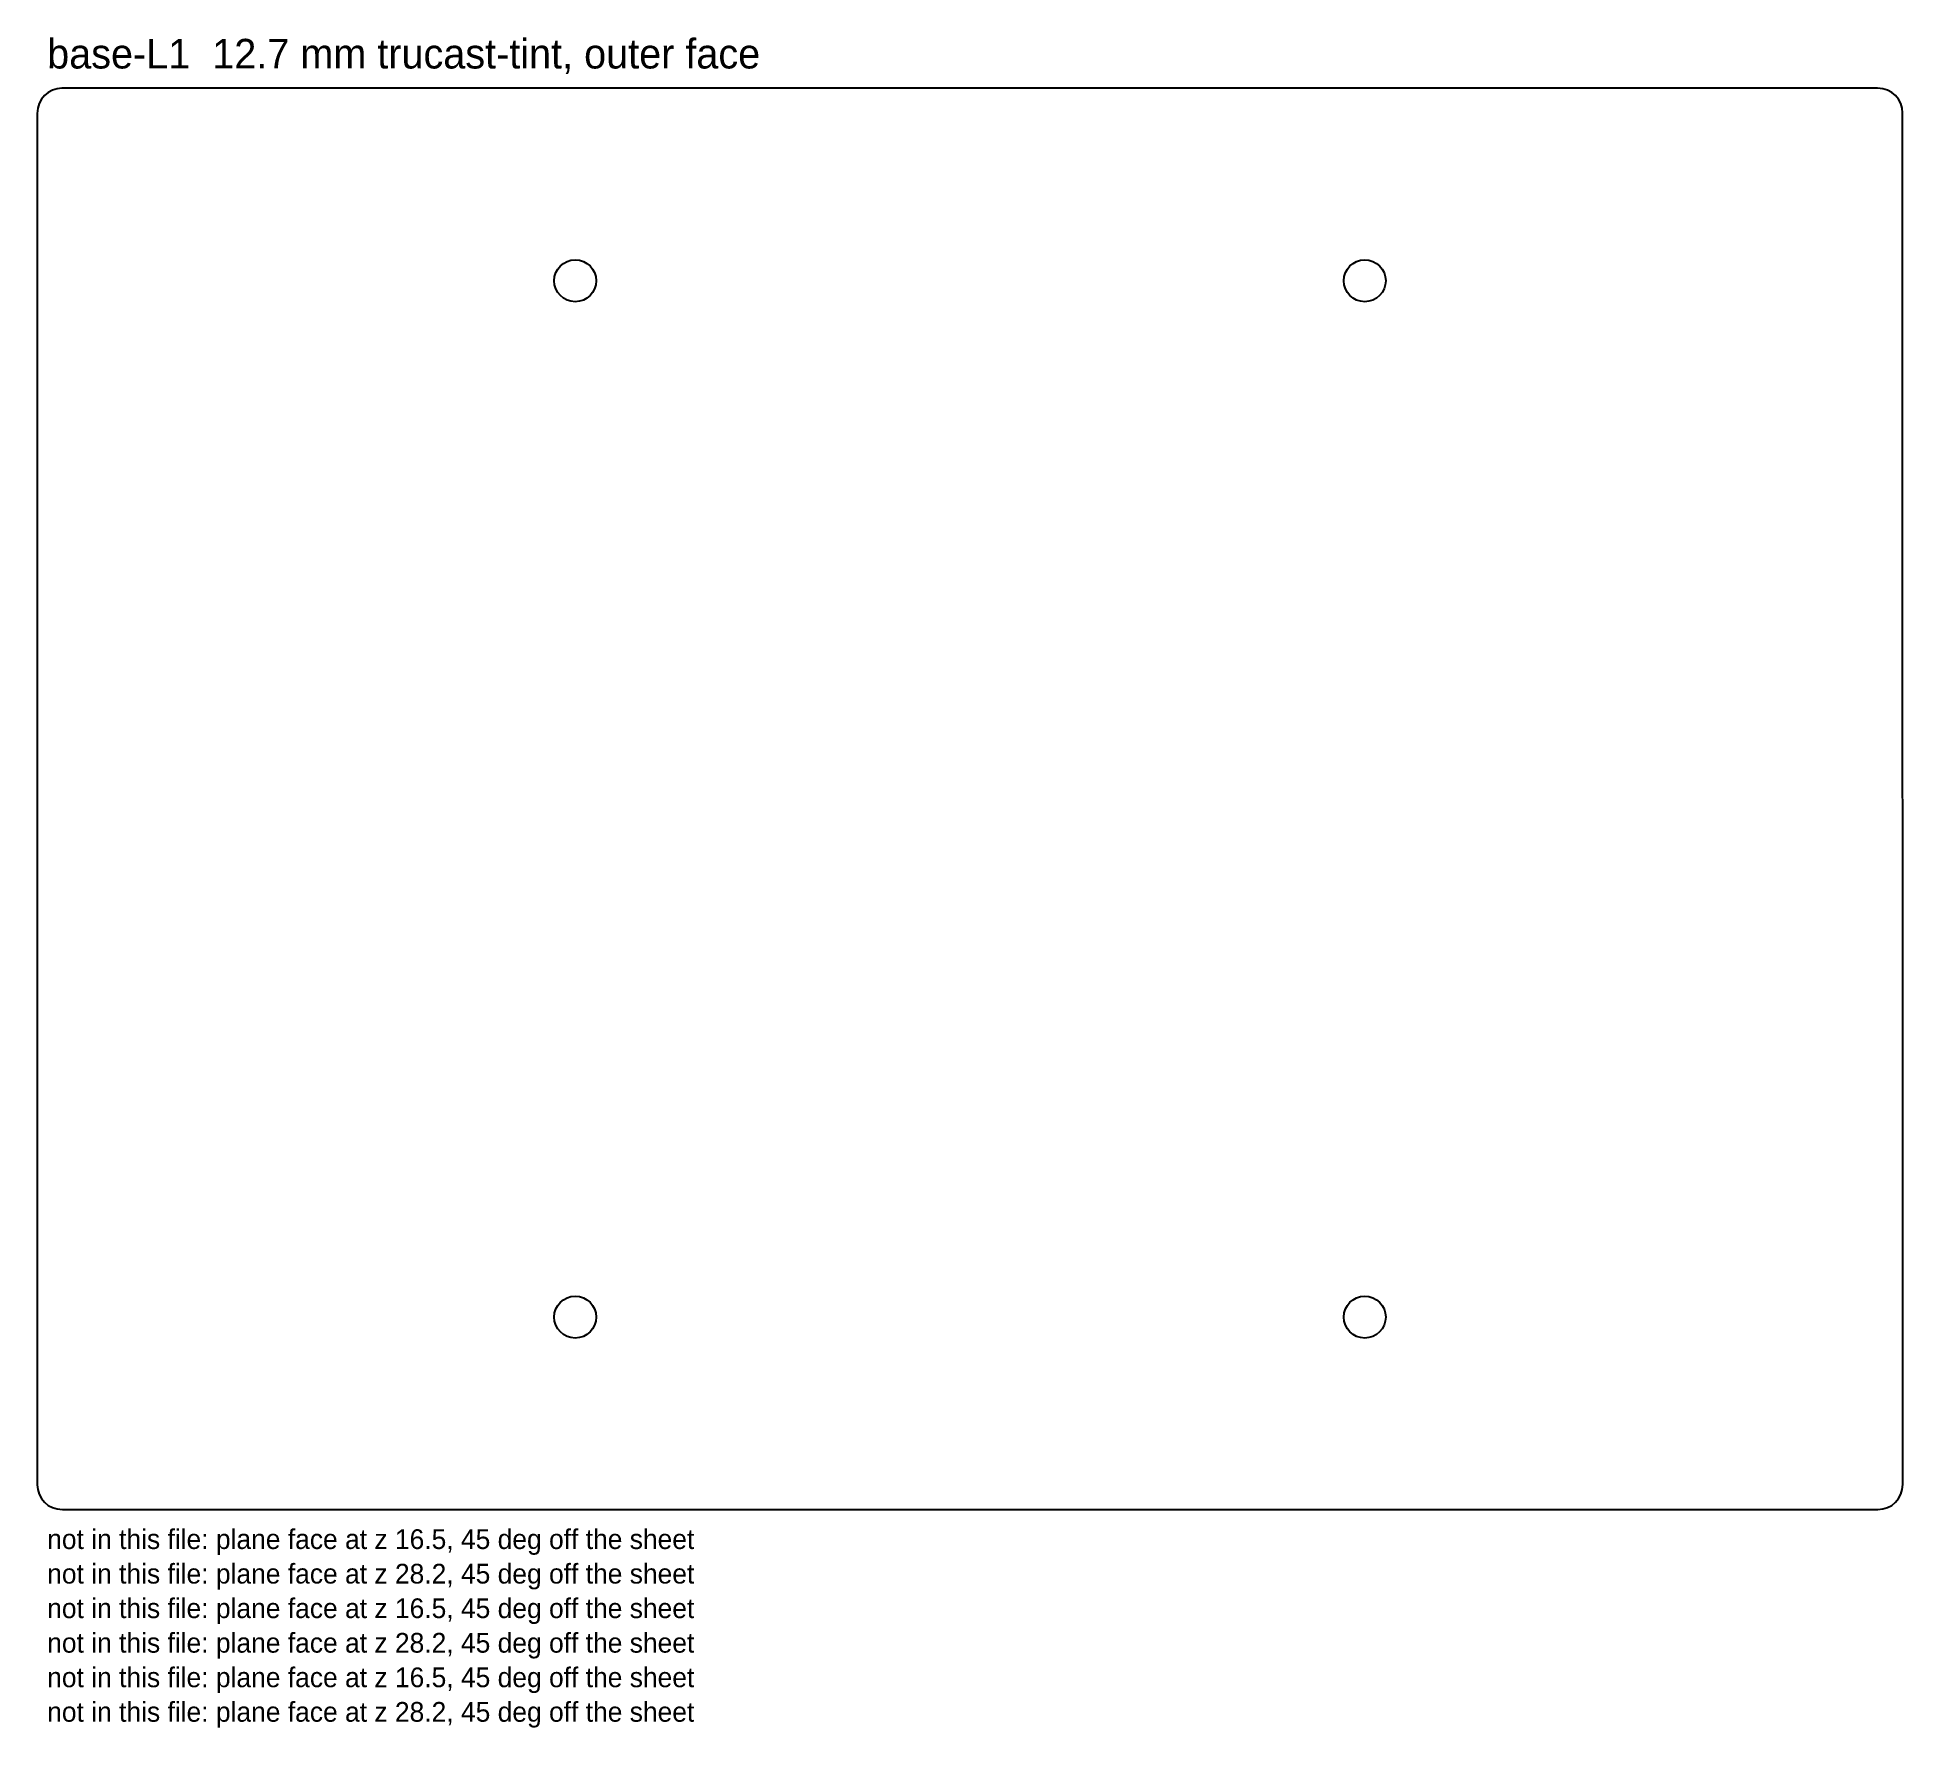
# Model space of a CAD drawing. Header units: millimetres. Extents: x 0 to 378, y -44 to 298.
import ezdxf

# ---------------------------------------------------------------- set-up
doc = ezdxf.new("R2010")
doc.units = ezdxf.units.MM
for name, color, linetype in [('CUT_INSIDE', 5, 'Continuous'), ('CUT_OUTSIDE', 1, 'Continuous'), ('NOTES', 7, 'Continuous')]:
    doc.layers.add(name, color=color, linetype=linetype)

msp = doc.modelspace()

# ---------------------------------------------------------------- linework, layer by layer
at = {"layer": 'CUT_INSIDE'}
for centre in [(109, 249), (269, 249), (109, 39), (269, 39)]:
    msp.add_circle(centre, 4.25, dxfattribs=at)
at = {"layer": 'CUT_OUTSIDE'}
msp.add_lwpolyline([(377.9, 4.03), (378.01, 5.1), (378, 283), (377.9, 283.98), (377.62, 284.92), (377.16, 285.78), (376.54, 286.54), (375.78, 287.16), (374.92, 287.62), (373.98, 287.9), (372.91, 288.01), (5, 288), (4.03, 287.9), (3.09, 287.62), (2.23, 287.16), (1.47, 286.54), (0.85, 285.78), (0.39, 284.92), (0.11, 283.98), (0, 282.91), (0, 5), (0.11, 4.03), (0.39, 3.09), (0.85, 2.23), (1.47, 1.47), (2.23, 0.85), (3.09, 0.39), (4.03, 0.11), (5.1, 0), (373, 0), (373.98, 0.11), (374.92, 0.39), (375.78, 0.85), (376.54, 1.47), (377.16, 2.23), (377.62, 3.09), (377.9, 4.03)], close=True, dxfattribs=at)

# ---------------------------------------------------------------- texts
at = {"layer": 'NOTES'}
for s, height, p in [('base-L1  12.7 mm trucast-tint, outer face', 6, (2, 292.01)), ('not in this file: plane face at z 16.5, 45 deg off the sheet', 4, (2, -8)), ('not in this file: plane face at z 28.2, 45 deg off the sheet', 4, (2, -15)), ('not in this file: plane face at z 16.5, 45 deg off the sheet', 4, (2, -22)), ('not in this file: plane face at z 28.2, 45 deg off the sheet', 4, (2, -29)), ('not in this file: plane face at z 16.5, 45 deg off the sheet', 4, (2, -36)), ('not in this file: plane face at z 28.2, 45 deg off the sheet', 4, (2, -43))]:
    msp.add_text(s, height=height, dxfattribs=at).set_placement(p)

doc.saveas('drawing.dxf')
